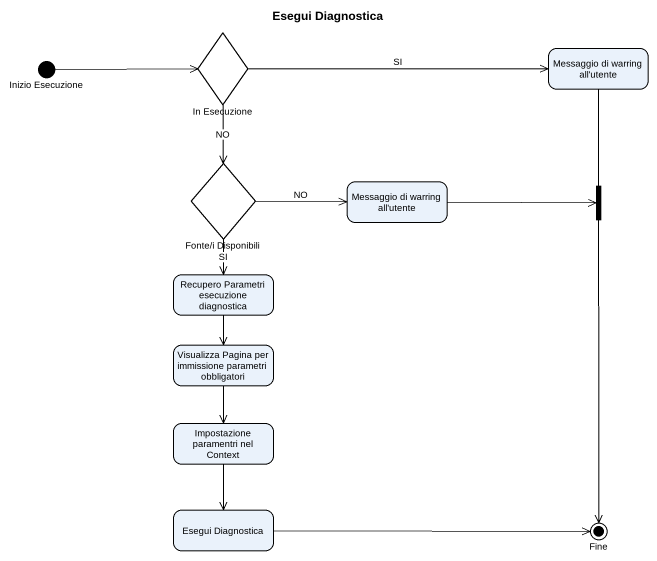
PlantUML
@startuml
title Esegui Diagnostica
hide empty description
state "In Esecuzione" as In_Esecuzione <<choice>>
state "Inizio Esecuzione" as Inizio_Esecuzione <<start>>
state "Messaggio di warring all'utente" as Messaggio_di_warring_all
state "Fonte/i Disponibili" as Fonte_i_Disponibili <<choice>>
state "Messaggio di warring all'utente" as Messaggio_di_warring_all_2
state fork1 <<join>>
state "Recupero Parametri esecuzione diagnostica" as Recupero_Parametri
state "Visualizza Pagina per immissione parametri obbligatori" as Visualizza_Pagina_per
state "Impostazione paramentri nel Context" as Impostazione_paramentri_nel
state "Esegui Diagnostica" as Esegui_Diagnostica
state Fine <<end>>
In_Esecuzione -right-> Messaggio_di_warring_all : SI
In_Esecuzione --> Fonte_i_Disponibili : NO
Inizio_Esecuzione -right-> In_Esecuzione
Messaggio_di_warring_all --> Fine
Fonte_i_Disponibili -right-> Messaggio_di_warring_all_2 : NO
Fonte_i_Disponibili --> Recupero_Parametri : SI
Messaggio_di_warring_all_2 -right-> fork1
Recupero_Parametri --> Visualizza_Pagina_per
Visualizza_Pagina_per --> Impostazione_paramentri_nel
Impostazione_paramentri_nel --> Esegui_Diagnostica
Esegui_Diagnostica -right-> Fine
@enduml
